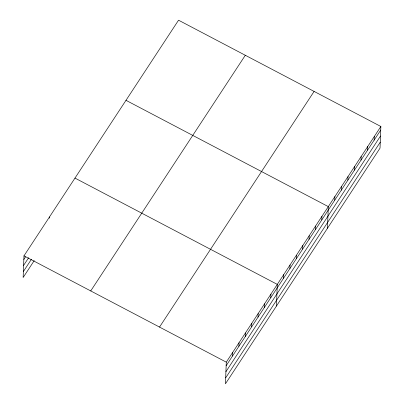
<?xml version="1.0" encoding="UTF-8"?>
<svg xmlns="http://www.w3.org/2000/svg" width="404" height="404" viewBox="0 0 404 404"><rect width="100%" height="100%" fill="white"/><g stroke="black" fill="none" stroke-linecap="round" stroke-linejoin="round"><path stroke-width="0.61" d="M380.861 126.492L226.285 362.151L225.452 383.8L380.028 148.142L380.861 126.492L178.548 20.2L23.972 255.858L23.139 277.508L34.214 260.625M49.429 218.175L49.475 216.978M232.522 356.03L232.664 352.429M238.9 346.309L239.037 342.708M245.279 336.588L245.415 332.987M251.652 326.866L251.793 323.266M258.03 317.145L258.166 313.549M264.403 307.424L264.544 303.828M270.781 297.703L270.917 294.107M276.462 306.03L277.296 284.386L74.982 178.093M283.532 278.26L283.674 274.664M289.91 268.539L290.047 264.943M296.284 258.818L296.425 255.222M302.662 249.096L302.798 245.501M309.04 239.375L309.176 235.779M315.413 229.654L315.554 226.058M321.791 219.933L321.927 216.337M327.472 228.265L328.306 206.616L125.992 100.323M334.734 200.197L334.876 196.602M341.304 190.183L341.446 186.582M347.874 180.169L348.011 176.568M354.444 170.15L354.581 166.554M361.014 160.136L361.151 156.54M367.584 150.121L367.721 146.521M374.154 140.107L374.291 136.507M23.836 259.459L25.513 256.899M23.604 265.413L28.639 257.742M23.371 271.554L31.421 259.272M90.733 290.936L245.309 55.277M159.524 327.078L314.095 91.415M226.149 365.751L380.719 130.088M225.917 371.705L380.492 136.047M225.684 377.841L380.255 142.183M23.972 255.858L226.285 362.151"/></g></svg>
